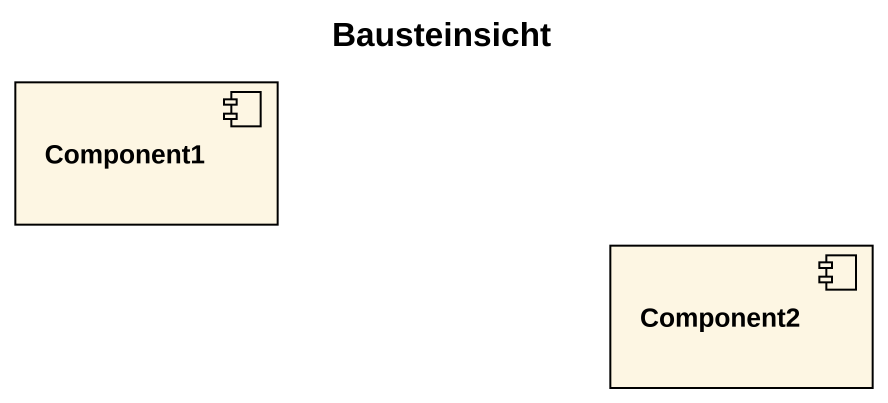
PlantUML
@startuml
title Bausteinsicht
component Component1
component Component2
@enduml
